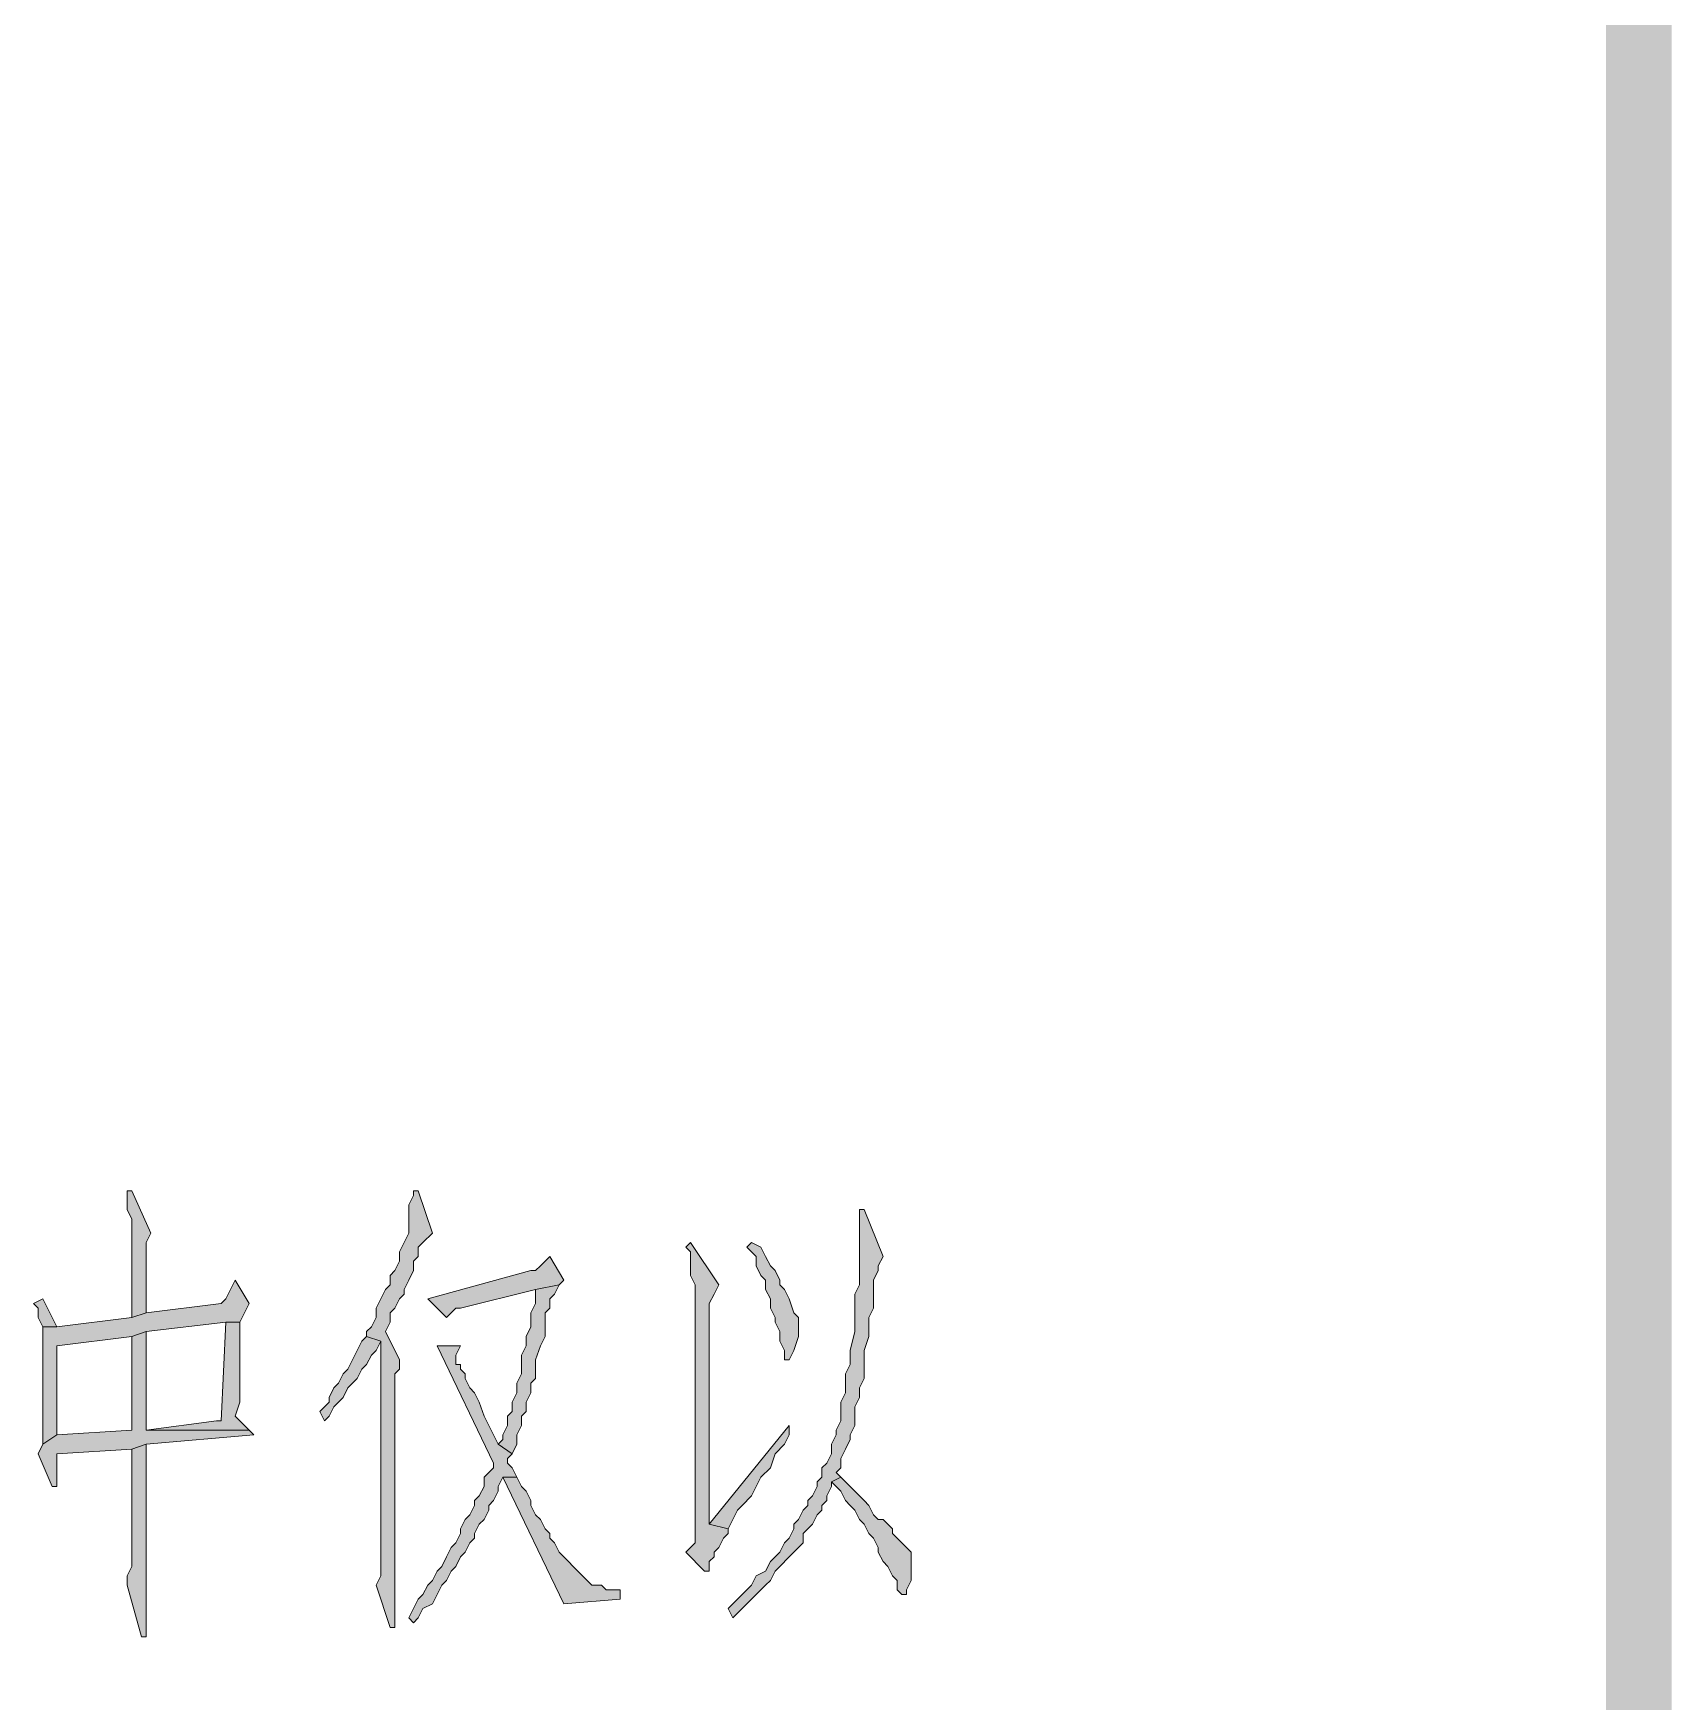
# Model space of a CAD drawing. Header units: millimetres. Extents: x 24 to 410, y 10 to 282.
# Drawn here: x 395.61 to 410.38, y 38.07 to 53.11 of the extents above; entities that cross this region are included whole.
import ezdxf

# ---------------------------------------------------------------- set-up
doc = ezdxf.new("R2010")
doc.units = ezdxf.units.MM

msp = doc.modelspace()

# ---------------------------------------------------------------- hatches: boundary and pattern name
h = msp.add_hatch(color=7)
h.dxf.hatch_style = 2
h.paths.add_polyline_path([(410.379333, 9.652), (409.786667, 281.643667), (410.379333, 282.236333)])
h = msp.add_hatch(color=7)
h.dxf.hatch_style = 2
h.paths.add_polyline_path([(409.786667, 10.244667), (410.379333, 9.652), (409.786667, 281.643667)])
h = msp.add_hatch(color=7)
h.dxf.hatch_style = 2
h.paths.add_polyline_path([(396.494, 42.672), (396.451667, 42.672), (396.451667, 42.587333), (396.451667, 42.502667), (396.494, 42.418), (396.494, 41.529), (396.621, 41.571333), (396.621, 41.783), (396.621, 41.867667), (396.621, 42.206333), (396.663333, 42.291)])
h = msp.add_hatch(color=7)
h.dxf.hatch_style = 2
h.paths.add_polyline_path([(399.076333, 42.672), (399.034, 42.672), (399.034, 42.629667), (398.991667, 42.545), (398.991667, 42.291), (398.949333, 42.206333), (398.907, 42.121667), (398.907, 42.037), (398.864667, 41.952333), (398.822333, 41.91), (398.822333, 41.825333), (398.78, 41.783), (398.737667, 41.698333), (398.695333, 41.613667), (398.695333, 41.529), (398.653, 41.444333), (398.610667, 41.402), (398.610667, 41.359667), (398.737667, 41.317333), (398.737667, 41.063333), (398.737667, 41.021), (398.737667, 39.200667), (398.695333, 39.116), (398.822333, 38.735), (398.864667, 38.735), (398.864667, 38.777333), (398.864667, 41.021), (398.907, 41.063333), (398.907, 41.148), (398.78, 41.402), (398.822333, 41.486667), (398.822333, 41.571333), (398.864667, 41.613667), (398.907, 41.698333), (398.949333, 41.740667), (398.949333, 41.783), (398.991667, 41.867667), (399.034, 41.952333), (399.034, 42.037), (399.076333, 42.079333), (399.076333, 42.164), (399.118667, 42.206333), (399.203333, 42.291)])
h = msp.add_hatch(color=7)
h.dxf.hatch_style = 2
h.paths.add_polyline_path([(403.098, 42.502667), (403.055667, 42.502667), (403.055667, 42.460333), (403.055667, 41.825333), (403.013333, 41.740667), (403.013333, 41.402), (402.971, 41.232667), (402.971, 41.105667), (402.928667, 41.021), (402.928667, 40.851667), (402.886333, 40.767), (402.886333, 40.597667), (402.844, 40.513), (402.844, 40.470667), (402.801667, 40.386), (402.801667, 40.301333), (402.759333, 40.216667), (402.717, 40.174333), (402.717, 40.089667), (402.674667, 40.047333), (402.674667, 40.005), (402.632333, 39.920333), (402.59, 39.878), (402.59, 39.835667), (402.547667, 39.793333), (402.505333, 39.708667), (402.463, 39.666333), (402.463, 39.624), (402.420667, 39.539333), (402.378333, 39.497), (402.336, 39.412333), (402.293667, 39.37), (402.251333, 39.327667), (402.209, 39.243), (402.124333, 39.200667), (402.082, 39.116), (402.039667, 39.073667), (401.997333, 39.031333), (401.912667, 38.946667), (401.870333, 38.904333), (401.912667, 38.819667), (401.997333, 38.904333), (402.039667, 38.946667), (402.082, 38.989), (402.166667, 39.073667), (402.209, 39.116), (402.251333, 39.158333), (402.293667, 39.243), (402.336, 39.285333), (402.420667, 39.37), (402.463, 39.412333), (402.505333, 39.454667), (402.547667, 39.497), (402.547667, 39.581667), (402.59, 39.624), (402.632333, 39.666333), (402.674667, 39.751), (402.717, 39.793333), (402.717, 39.835667), (402.759333, 39.878), (402.759333, 39.920333), (402.801667, 40.005), (402.801667, 40.047333), (402.886333, 40.089667), (402.844, 40.132), (402.886333, 40.174333), (402.886333, 40.259), (402.928667, 40.343667), (402.971, 40.428333), (402.971, 40.470667), (403.013333, 40.555333), (403.013333, 40.724667), (403.055667, 40.809333), (403.055667, 40.894), (403.098, 40.978667), (403.098, 41.232667), (403.140333, 41.359667), (403.140333, 41.529), (403.182667, 41.613667), (403.182667, 41.867667), (403.225, 41.952333), (403.225, 41.994667), (403.267333, 42.079333)])
h = msp.add_hatch(color=7)
h.dxf.hatch_style = 2
h.paths.add_polyline_path([(401.531667, 42.206333), (401.489333, 42.164), (401.531667, 42.121667), (401.531667, 41.91), (401.574, 41.825333), (401.574, 39.497), (401.489333, 39.412333), (401.658667, 39.243), (401.701, 39.243), (401.701, 39.285333), (401.701, 39.327667), (401.743333, 39.37), (401.743333, 39.412333), (401.785667, 39.454667), (401.828, 39.539333), (401.870333, 39.581667), (401.870333, 39.624), (401.701, 39.666333), (401.701, 40.047333), (401.701, 40.174333), (401.701, 41.656), (401.743333, 41.740667), (401.785667, 41.825333)])
h = msp.add_hatch(color=7)
h.dxf.hatch_style = 2
h.paths.add_polyline_path([(402.082, 42.206333), (402.039667, 42.164), (402.082, 42.121667), (402.124333, 42.079333), (402.124333, 41.994667), (402.166667, 41.91), (402.209, 41.867667), (402.209, 41.783), (402.251333, 41.698333), (402.251333, 41.613667), (402.293667, 41.529), (402.293667, 41.486667), (402.336, 41.402), (402.336, 41.317333), (402.378333, 41.232667), (402.378333, 41.148), (402.420667, 41.148), (402.463, 41.232667), (402.505333, 41.359667), (402.505333, 41.529), (402.463, 41.571333), (402.420667, 41.698333), (402.378333, 41.783), (402.336, 41.825333), (402.336, 41.867667), (402.293667, 41.952333), (402.251333, 41.994667), (402.209, 42.079333), (402.166667, 42.164)])
h = msp.add_hatch(color=7)
h.dxf.hatch_style = 2
h.paths.add_polyline_path([(400.261667, 42.079333), (400.219333, 42.037), (400.177, 41.994667), (400.134667, 41.952333), (400.092333, 41.952333), (399.161, 41.698333), (399.330333, 41.529), (399.372667, 41.571333), (399.415, 41.613667), (399.457333, 41.613667), (400.134667, 41.783), (400.346333, 41.825333), (400.388667, 41.867667)])
h = msp.add_hatch(color=7)
h.dxf.hatch_style = 2
h.paths.add_polyline_path([(397.425333, 41.867667), (397.383, 41.783), (397.340667, 41.698333), (397.298333, 41.656), (396.621, 41.571333), (396.494, 41.529), (395.816667, 41.444333), (395.689667, 41.444333), (395.689667, 41.359667), (395.689667, 40.386), (395.816667, 40.470667), (395.816667, 40.555333), (395.816667, 41.275), (396.494, 41.359667), (396.621, 41.402), (397.340667, 41.486667), (397.467667, 41.486667), (397.51, 41.571333), (397.552333, 41.656)])
h = msp.add_hatch(color=7)
h.dxf.hatch_style = 2
h.paths.add_polyline_path([(395.689667, 41.698333), (395.605, 41.656), (395.647333, 41.613667), (395.647333, 41.529), (395.689667, 41.444333), (395.816667, 41.444333)])
h = msp.add_hatch(color=7)
h.dxf.hatch_style = 2
h.paths.add_polyline_path([(400.346333, 41.825333), (400.134667, 41.783), (400.134667, 41.656), (400.092333, 41.571333), (400.092333, 41.444333), (400.05, 41.359667), (400.05, 41.275), (400.007667, 41.190333), (400.007667, 41.021), (399.965333, 40.936333), (399.965333, 40.851667), (399.923, 40.767), (399.923, 40.682333), (399.880667, 40.64), (399.880667, 40.555333), (399.838333, 40.470667), (399.838333, 40.428333), (399.796, 40.386), (399.923, 40.301333), (399.965333, 40.386), (399.965333, 40.470667), (400.007667, 40.555333), (400.007667, 40.64), (400.05, 40.682333), (400.05, 40.767), (400.092333, 40.851667), (400.092333, 40.936333), (400.134667, 40.978667), (400.134667, 41.148), (400.177, 41.275), (400.219333, 41.359667), (400.219333, 41.571333), (400.261667, 41.613667), (400.261667, 41.698333), (400.304, 41.740667)])
h = msp.add_hatch(color=7)
h.dxf.hatch_style = 2
h.paths.add_polyline_path([(396.621, 41.402), (396.494, 41.359667), (396.494, 40.513), (395.816667, 40.470667), (395.689667, 40.386), (395.647333, 40.301333), (395.774333, 40.005), (395.816667, 40.005), (395.816667, 40.089667), (395.816667, 40.301333), (396.494, 40.343667), (396.621, 40.386), (397.594667, 40.470667), (397.552333, 40.513), (396.621, 40.513), (396.621, 40.64), (396.621, 40.767), (396.621, 40.851667)])
h = msp.add_hatch(color=7)
h.dxf.hatch_style = 2
h.paths.add_polyline_path([(397.467667, 41.486667), (397.340667, 41.486667), (397.298333, 40.597667), (397.256, 40.597667), (396.621, 40.513), (397.552333, 40.513), (397.425333, 40.64), (397.467667, 40.767)])
h = msp.add_hatch(color=7)
h.dxf.hatch_style = 2
h.paths.add_polyline_path([(398.610667, 41.359667), (398.568333, 41.317333), (398.526, 41.232667), (398.483667, 41.148), (398.441333, 41.063333), (398.399, 41.021), (398.356667, 40.936333), (398.314333, 40.894), (398.272, 40.809333), (398.272, 40.767), (398.229667, 40.724667), (398.187333, 40.682333), (398.229667, 40.597667), (398.272, 40.64), (398.314333, 40.724667), (398.356667, 40.767), (398.399, 40.809333), (398.441333, 40.894), (398.483667, 40.936333), (398.526, 40.978667), (398.568333, 41.063333), (398.610667, 41.105667), (398.653, 41.190333), (398.695333, 41.232667), (398.737667, 41.317333)])
h = msp.add_hatch(color=7)
h.dxf.hatch_style = 2
h.paths.add_polyline_path([(399.457333, 41.275), (399.245667, 41.275), (399.753667, 40.216667), (399.753667, 40.174333), (399.711333, 40.132), (399.669, 40.089667), (399.669, 40.005), (399.626667, 39.920333), (399.584333, 39.878), (399.584333, 39.835667), (399.542, 39.751), (399.499667, 39.708667), (399.457333, 39.624), (399.457333, 39.581667), (399.415, 39.497), (399.372667, 39.454667), (399.330333, 39.37), (399.288, 39.285333), (399.245667, 39.243), (399.203333, 39.158333), (399.161, 39.116), (399.118667, 39.031333), (399.076333, 38.989), (399.034, 38.904333), (398.991667, 38.819667), (399.034, 38.777333), (399.076333, 38.819667), (399.118667, 38.904333), (399.203333, 38.946667), (399.245667, 39.031333), (399.288, 39.116), (399.330333, 39.158333), (399.372667, 39.243), (399.415, 39.285333), (399.457333, 39.37), (399.499667, 39.412333), (399.542, 39.497), (399.584333, 39.539333), (399.584333, 39.581667), (399.626667, 39.666333), (399.669, 39.708667), (399.711333, 39.793333), (399.711333, 39.835667), (399.753667, 39.878), (399.796, 39.962667), (399.796, 40.005), (399.838333, 40.089667), (399.965333, 40.089667), (399.923, 40.174333), (399.880667, 40.216667), (399.880667, 40.259), (399.923, 40.301333), (399.796, 40.386), (399.753667, 40.470667), (399.711333, 40.555333), (399.669, 40.64), (399.626667, 40.767), (399.584333, 40.851667), (399.542, 40.894), (399.499667, 40.978667), (399.499667, 41.021), (399.457333, 41.063333), (399.457333, 41.105667), (399.415, 41.105667), (399.415, 41.190333)])
h = msp.add_hatch(color=7)
h.dxf.hatch_style = 2
h.paths.add_polyline_path([(402.420667, 40.555333), (401.701, 39.666333), (401.870333, 39.624), (401.912667, 39.708667), (401.955, 39.793333), (401.997333, 39.835667), (402.082, 39.920333), (402.124333, 40.005), (402.166667, 40.089667), (402.251333, 40.174333), (402.293667, 40.301333), (402.378333, 40.386), (402.420667, 40.470667)])
h = msp.add_hatch(color=7)
h.dxf.hatch_style = 2
h.paths.add_polyline_path([(396.621, 40.386), (396.494, 40.343667), (396.494, 39.285333), (396.451667, 39.200667), (396.451667, 39.116), (396.578667, 38.650333), (396.621, 38.650333), (396.621, 39.243), (396.621, 39.454667), (396.621, 39.581667)])
h = msp.add_hatch(color=7)
h.dxf.hatch_style = 2
h.paths.add_polyline_path([(399.965333, 40.089667), (399.838333, 40.089667), (400.388667, 38.946667), (400.896667, 38.989), (400.896667, 39.073667), (400.812, 39.073667), (400.769667, 39.073667), (400.727333, 39.116), (400.642667, 39.116), (400.600333, 39.158333), (400.558, 39.200667), (400.515667, 39.243), (400.473333, 39.285333), (400.431, 39.327667), (400.388667, 39.37), (400.346333, 39.412333), (400.304, 39.497), (400.261667, 39.539333), (400.261667, 39.581667), (400.219333, 39.624), (400.177, 39.708667), (400.134667, 39.751), (400.092333, 39.835667), (400.092333, 39.878), (400.05, 39.962667), (400.007667, 40.005)])
h = msp.add_hatch(color=7)
h.dxf.hatch_style = 2
h.paths.add_polyline_path([(402.886333, 40.089667), (402.801667, 40.047333), (402.844, 40.005), (402.886333, 39.962667), (402.928667, 39.878), (402.971, 39.835667), (403.013333, 39.793333), (403.055667, 39.708667), (403.098, 39.666333), (403.140333, 39.581667), (403.182667, 39.539333), (403.225, 39.454667), (403.225, 39.412333), (403.267333, 39.327667), (403.309667, 39.285333), (403.352, 39.200667), (403.394333, 39.158333), (403.394333, 39.073667), (403.436667, 39.031333), (403.479, 39.031333), (403.479, 39.073667), (403.521333, 39.158333), (403.521333, 39.412333), (403.479, 39.454667), (403.436667, 39.497), (403.352, 39.581667), (403.352, 39.624), (403.309667, 39.666333), (403.267333, 39.708667), (403.225, 39.708667), (403.182667, 39.751), (403.140333, 39.835667), (403.098, 39.878), (403.055667, 39.920333), (403.013333, 39.962667), (402.928667, 40.047333)])

# ---------------------------------------------------------------- linework, layer by layer
at = {"color": 7, "lineweight": 0}
for points in [[(396.494, 42.672), (396.451667, 42.672), (396.451667, 42.587333), (396.451667, 42.502667), (396.494, 42.418), (396.494, 41.529), (396.621, 41.571333), (396.621, 41.783), (396.621, 41.867667), (396.621, 42.206333), (396.663333, 42.291)], [(399.076333, 42.672), (399.034, 42.672), (399.034, 42.629667), (398.991667, 42.545), (398.991667, 42.291), (398.949333, 42.206333), (398.907, 42.121667), (398.907, 42.037), (398.864667, 41.952333), (398.822333, 41.91), (398.822333, 41.825333), (398.78, 41.783), (398.737667, 41.698333), (398.695333, 41.613667), (398.695333, 41.529), (398.653, 41.444333), (398.610667, 41.402), (398.610667, 41.359667), (398.737667, 41.317333), (398.737667, 41.063333), (398.737667, 41.021), (398.737667, 39.200667), (398.695333, 39.116), (398.822333, 38.735), (398.864667, 38.735), (398.864667, 38.777333), (398.864667, 41.021), (398.907, 41.063333), (398.907, 41.148), (398.78, 41.402), (398.822333, 41.486667), (398.822333, 41.571333), (398.864667, 41.613667), (398.907, 41.698333), (398.949333, 41.740667), (398.949333, 41.783), (398.991667, 41.867667), (399.034, 41.952333), (399.034, 42.037), (399.076333, 42.079333), (399.076333, 42.164), (399.118667, 42.206333), (399.203333, 42.291)], [(403.098, 42.502667), (403.055667, 42.502667), (403.055667, 42.460333), (403.055667, 41.825333), (403.013333, 41.740667), (403.013333, 41.402), (402.971, 41.232667), (402.971, 41.105667), (402.928667, 41.021), (402.928667, 40.851667), (402.886333, 40.767), (402.886333, 40.597667), (402.844, 40.513), (402.844, 40.470667), (402.801667, 40.386), (402.801667, 40.301333), (402.759333, 40.216667), (402.717, 40.174333), (402.717, 40.089667), (402.674667, 40.047333), (402.674667, 40.005), (402.632333, 39.920333), (402.59, 39.878), (402.59, 39.835667), (402.547667, 39.793333), (402.505333, 39.708667), (402.463, 39.666333), (402.463, 39.624), (402.420667, 39.539333), (402.378333, 39.497), (402.336, 39.412333), (402.293667, 39.37), (402.251333, 39.327667), (402.209, 39.243), (402.124333, 39.200667), (402.082, 39.116), (402.039667, 39.073667), (401.997333, 39.031333), (401.912667, 38.946667), (401.870333, 38.904333), (401.912667, 38.819667), (401.997333, 38.904333), (402.039667, 38.946667), (402.082, 38.989), (402.166667, 39.073667), (402.209, 39.116), (402.251333, 39.158333), (402.293667, 39.243), (402.336, 39.285333), (402.420667, 39.37), (402.463, 39.412333), (402.505333, 39.454667), (402.547667, 39.497), (402.547667, 39.581667), (402.59, 39.624), (402.632333, 39.666333), (402.674667, 39.751), (402.717, 39.793333), (402.717, 39.835667), (402.759333, 39.878), (402.759333, 39.920333), (402.801667, 40.005), (402.801667, 40.047333), (402.886333, 40.089667), (402.844, 40.132), (402.886333, 40.174333), (402.886333, 40.259), (402.928667, 40.343667), (402.971, 40.428333), (402.971, 40.470667), (403.013333, 40.555333), (403.013333, 40.724667), (403.055667, 40.809333), (403.055667, 40.894), (403.098, 40.978667), (403.098, 41.232667), (403.140333, 41.359667), (403.140333, 41.529), (403.182667, 41.613667), (403.182667, 41.867667), (403.225, 41.952333), (403.225, 41.994667), (403.267333, 42.079333)], [(401.531667, 42.206333), (401.489333, 42.164), (401.531667, 42.121667), (401.531667, 41.91), (401.574, 41.825333), (401.574, 39.497), (401.489333, 39.412333), (401.658667, 39.243), (401.701, 39.243), (401.701, 39.285333), (401.701, 39.327667), (401.743333, 39.37), (401.743333, 39.412333), (401.785667, 39.454667), (401.828, 39.539333), (401.870333, 39.581667), (401.870333, 39.624), (401.701, 39.666333), (401.701, 40.047333), (401.701, 40.174333), (401.701, 41.656), (401.743333, 41.740667), (401.785667, 41.825333)], [(402.082, 42.206333), (402.039667, 42.164), (402.082, 42.121667), (402.124333, 42.079333), (402.124333, 41.994667), (402.166667, 41.91), (402.209, 41.867667), (402.209, 41.783), (402.251333, 41.698333), (402.251333, 41.613667), (402.293667, 41.529), (402.293667, 41.486667), (402.336, 41.402), (402.336, 41.317333), (402.378333, 41.232667), (402.378333, 41.148), (402.420667, 41.148), (402.463, 41.232667), (402.505333, 41.359667), (402.505333, 41.529), (402.463, 41.571333), (402.420667, 41.698333), (402.378333, 41.783), (402.336, 41.825333), (402.336, 41.867667), (402.293667, 41.952333), (402.251333, 41.994667), (402.209, 42.079333), (402.166667, 42.164)], [(400.261667, 42.079333), (400.219333, 42.037), (400.177, 41.994667), (400.134667, 41.952333), (400.092333, 41.952333), (399.161, 41.698333), (399.330333, 41.529), (399.372667, 41.571333), (399.415, 41.613667), (399.457333, 41.613667), (400.134667, 41.783), (400.346333, 41.825333), (400.388667, 41.867667)], [(397.425333, 41.867667), (397.383, 41.783), (397.340667, 41.698333), (397.298333, 41.656), (396.621, 41.571333), (396.494, 41.529), (395.816667, 41.444333), (395.689667, 41.444333), (395.689667, 41.359667), (395.689667, 40.386), (395.816667, 40.470667), (395.816667, 40.555333), (395.816667, 41.275), (396.494, 41.359667), (396.621, 41.402), (397.340667, 41.486667), (397.467667, 41.486667), (397.51, 41.571333), (397.552333, 41.656)], [(395.689667, 41.698333), (395.605, 41.656), (395.647333, 41.613667), (395.647333, 41.529), (395.689667, 41.444333), (395.816667, 41.444333)], [(400.346333, 41.825333), (400.134667, 41.783), (400.134667, 41.656), (400.092333, 41.571333), (400.092333, 41.444333), (400.05, 41.359667), (400.05, 41.275), (400.007667, 41.190333), (400.007667, 41.021), (399.965333, 40.936333), (399.965333, 40.851667), (399.923, 40.767), (399.923, 40.682333), (399.880667, 40.64), (399.880667, 40.555333), (399.838333, 40.470667), (399.838333, 40.428333), (399.796, 40.386), (399.923, 40.301333), (399.965333, 40.386), (399.965333, 40.470667), (400.007667, 40.555333), (400.007667, 40.64), (400.05, 40.682333), (400.05, 40.767), (400.092333, 40.851667), (400.092333, 40.936333), (400.134667, 40.978667), (400.134667, 41.148), (400.177, 41.275), (400.219333, 41.359667), (400.219333, 41.571333), (400.261667, 41.613667), (400.261667, 41.698333), (400.304, 41.740667)], [(396.621, 41.402), (396.494, 41.359667), (396.494, 40.513), (395.816667, 40.470667), (395.689667, 40.386), (395.647333, 40.301333), (395.774333, 40.005), (395.816667, 40.005), (395.816667, 40.089667), (395.816667, 40.301333), (396.494, 40.343667), (396.621, 40.386), (397.594667, 40.470667), (397.552333, 40.513), (396.621, 40.513), (396.621, 40.64), (396.621, 40.767), (396.621, 40.851667)], [(397.467667, 41.486667), (397.340667, 41.486667), (397.298333, 40.597667), (397.256, 40.597667), (396.621, 40.513), (397.552333, 40.513), (397.425333, 40.64), (397.467667, 40.767)], [(398.610667, 41.359667), (398.568333, 41.317333), (398.526, 41.232667), (398.483667, 41.148), (398.441333, 41.063333), (398.399, 41.021), (398.356667, 40.936333), (398.314333, 40.894), (398.272, 40.809333), (398.272, 40.767), (398.229667, 40.724667), (398.187333, 40.682333), (398.229667, 40.597667), (398.272, 40.64), (398.314333, 40.724667), (398.356667, 40.767), (398.399, 40.809333), (398.441333, 40.894), (398.483667, 40.936333), (398.526, 40.978667), (398.568333, 41.063333), (398.610667, 41.105667), (398.653, 41.190333), (398.695333, 41.232667), (398.737667, 41.317333)], [(399.457333, 41.275), (399.245667, 41.275), (399.753667, 40.216667), (399.753667, 40.174333), (399.711333, 40.132), (399.669, 40.089667), (399.669, 40.005), (399.626667, 39.920333), (399.584333, 39.878), (399.584333, 39.835667), (399.542, 39.751), (399.499667, 39.708667), (399.457333, 39.624), (399.457333, 39.581667), (399.415, 39.497), (399.372667, 39.454667), (399.330333, 39.37), (399.288, 39.285333), (399.245667, 39.243), (399.203333, 39.158333), (399.161, 39.116), (399.118667, 39.031333), (399.076333, 38.989), (399.034, 38.904333), (398.991667, 38.819667), (399.034, 38.777333), (399.076333, 38.819667), (399.118667, 38.904333), (399.203333, 38.946667), (399.245667, 39.031333), (399.288, 39.116), (399.330333, 39.158333), (399.372667, 39.243), (399.415, 39.285333), (399.457333, 39.37), (399.499667, 39.412333), (399.542, 39.497), (399.584333, 39.539333), (399.584333, 39.581667), (399.626667, 39.666333), (399.669, 39.708667), (399.711333, 39.793333), (399.711333, 39.835667), (399.753667, 39.878), (399.796, 39.962667), (399.796, 40.005), (399.838333, 40.089667), (399.965333, 40.089667), (399.923, 40.174333), (399.880667, 40.216667), (399.880667, 40.259), (399.923, 40.301333), (399.796, 40.386), (399.753667, 40.470667), (399.711333, 40.555333), (399.669, 40.64), (399.626667, 40.767), (399.584333, 40.851667), (399.542, 40.894), (399.499667, 40.978667), (399.499667, 41.021), (399.457333, 41.063333), (399.457333, 41.105667), (399.415, 41.105667), (399.415, 41.190333)], [(402.420667, 40.555333), (401.701, 39.666333), (401.870333, 39.624), (401.912667, 39.708667), (401.955, 39.793333), (401.997333, 39.835667), (402.082, 39.920333), (402.124333, 40.005), (402.166667, 40.089667), (402.251333, 40.174333), (402.293667, 40.301333), (402.378333, 40.386), (402.420667, 40.470667)], [(396.621, 40.386), (396.494, 40.343667), (396.494, 39.285333), (396.451667, 39.200667), (396.451667, 39.116), (396.578667, 38.650333), (396.621, 38.650333), (396.621, 39.243), (396.621, 39.454667), (396.621, 39.581667)], [(399.965333, 40.089667), (399.838333, 40.089667), (400.388667, 38.946667), (400.896667, 38.989), (400.896667, 39.073667), (400.812, 39.073667), (400.769667, 39.073667), (400.727333, 39.116), (400.642667, 39.116), (400.600333, 39.158333), (400.558, 39.200667), (400.515667, 39.243), (400.473333, 39.285333), (400.431, 39.327667), (400.388667, 39.37), (400.346333, 39.412333), (400.304, 39.497), (400.261667, 39.539333), (400.261667, 39.581667), (400.219333, 39.624), (400.177, 39.708667), (400.134667, 39.751), (400.092333, 39.835667), (400.092333, 39.878), (400.05, 39.962667), (400.007667, 40.005)], [(402.886333, 40.089667), (402.801667, 40.047333), (402.844, 40.005), (402.886333, 39.962667), (402.928667, 39.878), (402.971, 39.835667), (403.013333, 39.793333), (403.055667, 39.708667), (403.098, 39.666333), (403.140333, 39.581667), (403.182667, 39.539333), (403.225, 39.454667), (403.225, 39.412333), (403.267333, 39.327667), (403.309667, 39.285333), (403.352, 39.200667), (403.394333, 39.158333), (403.394333, 39.073667), (403.436667, 39.031333), (403.479, 39.031333), (403.479, 39.073667), (403.521333, 39.158333), (403.521333, 39.412333), (403.479, 39.454667), (403.436667, 39.497), (403.352, 39.581667), (403.352, 39.624), (403.309667, 39.666333), (403.267333, 39.708667), (403.225, 39.708667), (403.182667, 39.751), (403.140333, 39.835667), (403.098, 39.878), (403.055667, 39.920333), (403.013333, 39.962667), (402.928667, 40.047333)]]:
    msp.add_lwpolyline(points, close=True, dxfattribs=at)

doc.saveas('drawing.dxf')
